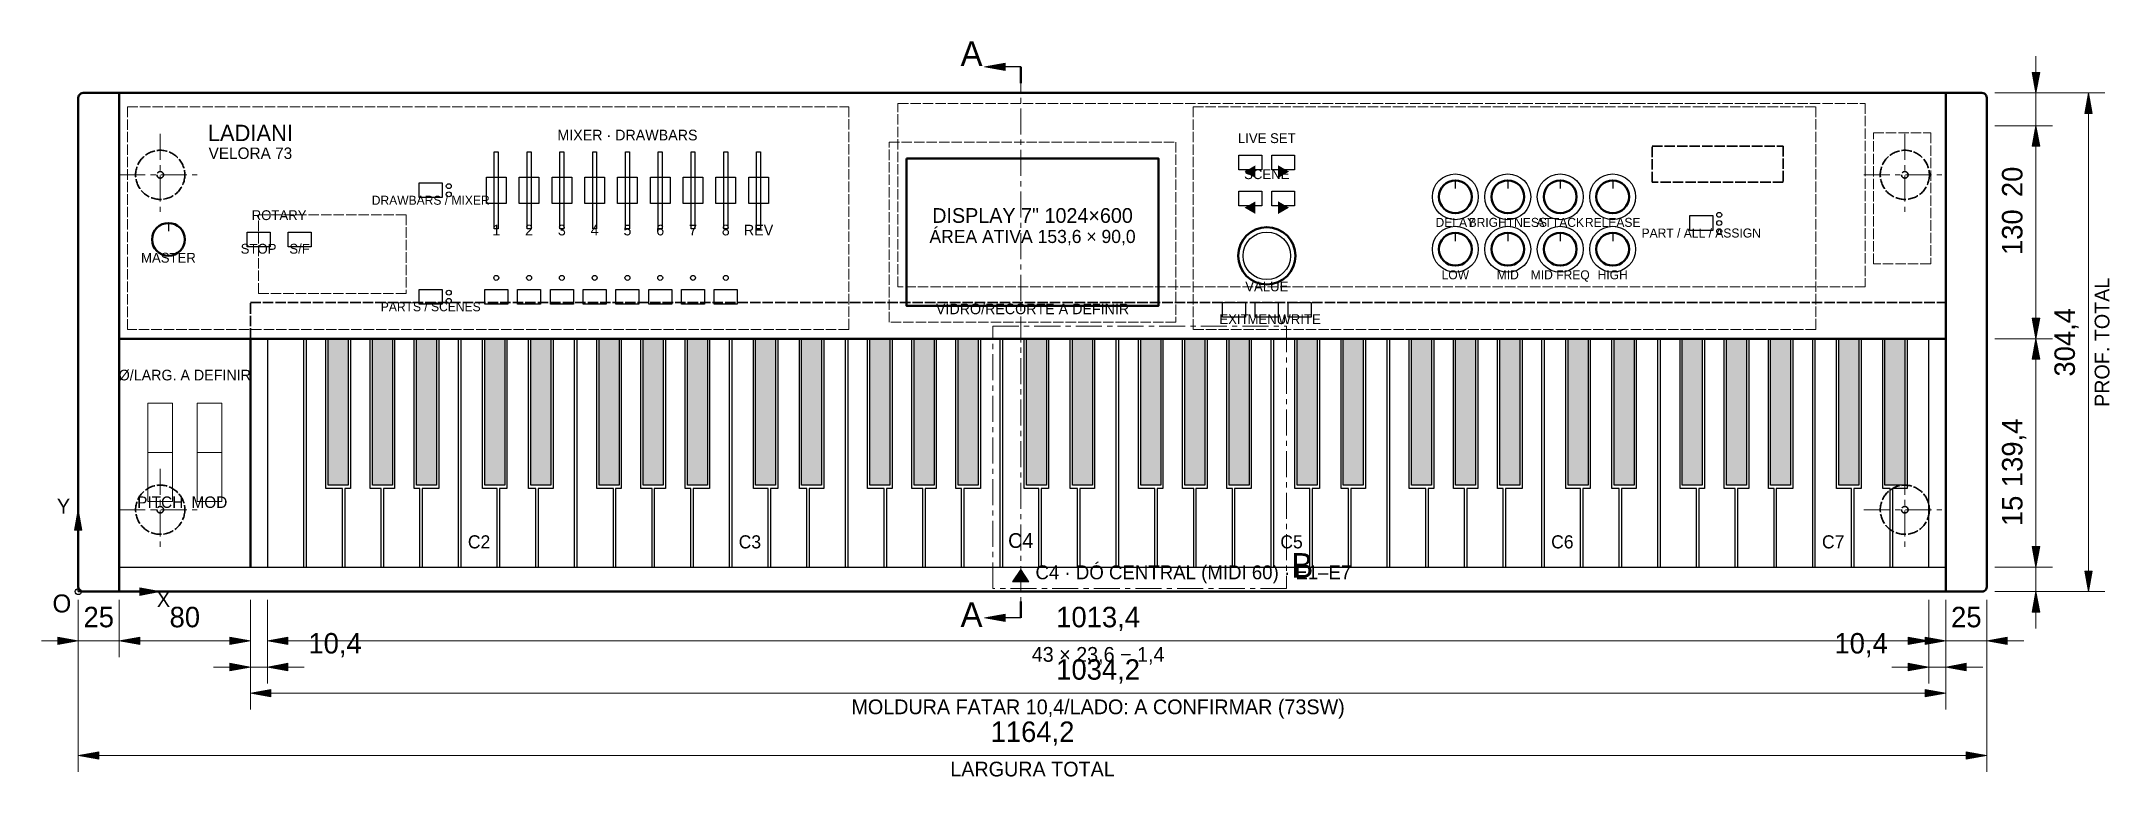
# Model space of a CAD drawing. Header units: millimetres. Extents: x -22 to 1239, y -417 to 32.
import ezdxf
from ezdxf.enums import TextEntityAlignment as Align

# ---------------------------------------------------------------- set-up
doc = ezdxf.new("R2010")
doc.units = ezdxf.units.MM
doc.linetypes.add('CENTER', pattern=[5.08, 3.175, -0.635, 0.635, -0.635])
doc.linetypes.add('DASHED', pattern=[1.524, 1.27, -0.254])
for name, color, linetype, lineweight in [('CONTORNO', 7, 'Continuous', 50), ('COTAS', 7, 'Continuous', 18), ('EIXO', 7, 'CENTER', 18), ('FINA', 7, 'Continuous', 25), ('OCULTA', 7, 'DASHED', 35), ('PENDENTE_A_DEFINIR', 1, 'Continuous', 18), ('TEXTO', 7, 'Continuous', 18)]:
    doc.layers.add(name, color=color, linetype=linetype, lineweight=lineweight)
doc.layers.add('PREENCHIMENTO', color=8, linetype='Continuous')

msp = doc.modelspace()

# ---------------------------------------------------------------- hatches: boundary and pattern name
at = {"layer": 'PREENCHIMENTO'}
for color, points in [(7, [(552.9, 16), (565.4, 18.25), (565.4, 13.75)]), (7, [(1194.2, 0), (1191.95, 12.5), (1196.45, 12.5)]), (1, [(1226.2, 0), (1228.45, -12.5), (1223.95, -12.5)]), (1, [(1194.2, -20), (1196.45, -32.5), (1191.95, -32.5)]), (7, [(1194.2, -20), (1196.45, -32.5), (1191.95, -32.5)]), (1, [(1194.2, -150), (1191.95, -137.5), (1196.45, -137.5)]), (8, [(152.47, -150), (164.67, -150), (164.67, -239.4), (152.47, -239.4)]), (8, [(179.41, -150), (191.61, -150), (191.61, -239.4), (179.41, -239.4)]), (8, [(206.35, -150), (218.55, -150), (218.55, -239.4), (206.35, -239.4)]), (8, [(247.95, -150), (260.15, -150), (260.15, -239.4), (247.95, -239.4)]), (8, [(276.05, -150), (288.25, -150), (288.25, -239.4), (276.05, -239.4)]), (8, [(317.67, -150), (329.87, -150), (329.87, -239.4), (317.67, -239.4)]), (8, [(344.61, -150), (356.81, -150), (356.81, -239.4), (344.61, -239.4)]), (8, [(371.55, -150), (383.75, -150), (383.75, -239.4), (371.55, -239.4)]), (8, [(413.15, -150), (425.35, -150), (425.35, -239.4), (413.15, -239.4)]), (8, [(441.25, -150), (453.45, -150), (453.45, -239.4), (441.25, -239.4)]), (8, [(482.87, -150), (495.07, -150), (495.07, -239.4), (482.87, -239.4)]), (8, [(509.81, -150), (522.01, -150), (522.01, -239.4), (509.81, -239.4)]), (8, [(536.75, -150), (548.95, -150), (548.95, -239.4), (536.75, -239.4)]), (8, [(578.35, -150), (590.55, -150), (590.55, -239.4), (578.35, -239.4)]), (8, [(606.45, -150), (618.65, -150), (618.65, -239.4), (606.45, -239.4)]), (8, [(648.07, -150), (660.27, -150), (660.27, -239.4), (648.07, -239.4)]), (8, [(675.01, -150), (687.21, -150), (687.21, -239.4), (675.01, -239.4)]), (8, [(701.95, -150), (714.15, -150), (714.15, -239.4), (701.95, -239.4)]), (8, [(743.55, -150), (755.75, -150), (755.75, -239.4), (743.55, -239.4)]), (8, [(771.65, -150), (783.85, -150), (783.85, -239.4), (771.65, -239.4)]), (8, [(813.27, -150), (825.47, -150), (825.47, -239.4), (813.27, -239.4)]), (8, [(840.21, -150), (852.41, -150), (852.41, -239.4), (840.21, -239.4)]), (8, [(867.15, -150), (879.35, -150), (879.35, -239.4), (867.15, -239.4)]), (8, [(908.75, -150), (920.95, -150), (920.95, -239.4), (908.75, -239.4)]), (8, [(936.85, -150), (949.05, -150), (949.05, -239.4), (936.85, -239.4)]), (8, [(978.47, -150), (990.67, -150), (990.67, -239.4), (978.47, -239.4)]), (8, [(1005.41, -150), (1017.61, -150), (1017.61, -239.4), (1005.41, -239.4)]), (8, [(1032.35, -150), (1044.55, -150), (1044.55, -239.4), (1032.35, -239.4)]), (8, [(1073.95, -150), (1086.15, -150), (1086.15, -239.4), (1073.95, -239.4)]), (8, [(1102.05, -150), (1114.25, -150), (1114.25, -239.4), (1102.05, -239.4)]), (7, [(1194.2, -150), (1196.45, -162.5), (1191.95, -162.5)]), (7, [(0, -254.4), (2.25, -266.9), (-2.25, -266.9)]), (7, [(1194.2, -289.4), (1191.95, -276.9), (1196.45, -276.9)]), (7, [(1194.2, -289.4), (1191.95, -276.9), (1196.45, -276.9)]), (7, [(50, -304.4), (37.5, -306.65), (37.5, -302.15)]), (7, [(574.9, -290.9), (569.9, -298.4), (579.9, -298.4)]), (1, [(1226.2, -304.4), (1223.95, -291.9), (1228.45, -291.9)]), (7, [(1194.2, -304.4), (1196.45, -316.9), (1191.95, -316.9)]), (7, [(552.9, -320.4), (565.4, -318.15), (565.4, -322.65)]), (7, [(0, -334.4), (-12.5, -336.65), (-12.5, -332.15)]), (7, [(25, -334.4), (37.5, -332.15), (37.5, -336.65)]), (7, [(25, -334.4), (37.5, -332.15), (37.5, -336.65)]), (7, [(105, -334.4), (92.5, -336.65), (92.5, -332.15)]), (7, [(115.4, -334.4), (127.9, -332.15), (127.9, -336.65)]), (7, [(1128.8, -334.4), (1116.3, -336.65), (1116.3, -332.15)]), (7, [(1139.2, -334.4), (1126.7, -336.65), (1126.7, -332.15)]), (7, [(1164.2, -334.4), (1176.7, -332.15), (1176.7, -336.65)]), (1, [(105, -350.4), (92.5, -352.65), (92.5, -348.15)]), (1, [(115.4, -350.4), (127.9, -348.15), (127.9, -352.65)]), (1, [(1128.8, -350.4), (1116.3, -352.65), (1116.3, -348.15)]), (1, [(1139.2, -350.4), (1151.7, -348.15), (1151.7, -352.65)]), (1, [(105, -366.4), (117.5, -364.15), (117.5, -368.65)]), (1, [(1139.2, -366.4), (1126.7, -368.65), (1126.7, -364.15)]), (7, [(0, -404.4), (12.5, -402.15), (12.5, -406.65)]), (7, [(1164.2, -404.4), (1151.7, -406.65), (1151.7, -402.15)])]:
    msp.add_hatch(color=color, dxfattribs=at).paths.add_polyline_path(points)

# ---------------------------------------------------------------- linework, layer by layer
at = {"layer": 'CONTORNO'}
for p, q in [((574.9, 16), (574.9, 6)), ((25, 0), (25, -304.4)), ((1139.2, 0), (1139.2, -304.4)), ((25, -150), (1139.2, -150)), ((105, -289.4), (105, -150)), ((574.9, -320.4), (574.9, -310.4))]:
    msp.add_line(p, q, dxfattribs=at)
for points in [[(1161.2, 0), (1161.98, -0.1), (1162.7, -0.4), (1163.32, -0.88), (1163.8, -1.5), (1164.1, -2.22), (1164.2, -3), (1164.2, -301.4), (1164.1, -302.18), (1163.8, -302.9), (1163.32, -303.52), (1162.7, -304), (1161.98, -304.3), (1161.2, -304.4), (3, -304.4), (2.22, -304.3), (1.5, -304), (0.88, -303.52), (0.4, -302.9), (0.1, -302.18), (0, -301.4), (0, -3), (0.1, -2.22), (0.4, -1.5), (0.88, -0.88), (1.5, -0.4), (2.22, -0.1), (3, 0)], [(505.3, -40), (658.9, -40), (658.9, -130), (505.3, -130)]]:
    msp.add_lwpolyline(points, close=True, dxfattribs=at)
for centre, radius in [((840, -63.4), 10), ((872, -63.4), 10), ((904, -63.4), 10), ((936, -63.4), 10), ((55, -89.4), 10), ((725, -99.4), 17.5), ((840, -95.4), 10), ((872, -95.4), 10), ((904, -95.4), 10), ((936, -95.4), 10)]:
    msp.add_circle(centre, radius, dxfattribs=at)
at = {"layer": 'COTAS'}
for p, q in [((1194.2, 22.5), (1194.2, -42.5)), ((1169.2, 0), (1204.2, 0)), ((1169.2, -20), (1204.2, -20)), ((1169.2, -150), (1204.2, -150)), ((1194.2, -150), (1194.2, -289.4)), ((1194.2, -266.9), (1194.2, -326.9)), ((1169.2, -289.4), (1204.2, -289.4)), ((1169.2, -289.4), (1204.2, -289.4)), ((0, -309.4), (0, -344.4)), ((0, -309.4), (0, -414.4)), ((25, -309.4), (25, -344.4)), ((25, -309.4), (25, -344.4)), ((105, -309.4), (105, -344.4)), ((115.4, -309.4), (115.4, -344.4)), ((1128.8, -309.4), (1128.8, -344.4)), ((1139.2, -309.4), (1139.2, -344.4)), ((1164.2, -309.4), (1164.2, -344.4)), ((1164.2, -309.4), (1164.2, -414.4)), ((1169.2, -304.4), (1204.2, -304.4)), ((-22.5, -334.4), (47.5, -334.4)), ((25, -334.4), (105, -334.4)), ((115.4, -334.4), (1128.8, -334.4)), ((1116.7, -334.4), (1186.7, -334.4)), ((0, -404.4), (1164.2, -404.4))]:
    msp.add_line(p, q, dxfattribs=at)
for points in [[(552.9, 16), (565.4, 18.25), (565.4, 13.75)], [(1194.2, 0), (1191.95, 12.5), (1196.45, 12.5)], [(1194.2, -20), (1196.45, -32.5), (1191.95, -32.5)], [(1194.2, -150), (1196.45, -162.5), (1191.95, -162.5)], [(0, -254.4), (2.25, -266.9), (-2.25, -266.9)], [(1194.2, -289.4), (1191.95, -276.9), (1196.45, -276.9)], [(1194.2, -289.4), (1191.95, -276.9), (1196.45, -276.9)], [(50, -304.4), (37.5, -306.65), (37.5, -302.15)], [(574.9, -290.9), (569.9, -298.4), (579.9, -298.4)], [(1194.2, -304.4), (1196.45, -316.9), (1191.95, -316.9)], [(552.9, -320.4), (565.4, -318.15), (565.4, -322.65)], [(0, -334.4), (-12.5, -336.65), (-12.5, -332.15)], [(25, -334.4), (37.5, -332.15), (37.5, -336.65)], [(25, -334.4), (37.5, -332.15), (37.5, -336.65)], [(105, -334.4), (92.5, -336.65), (92.5, -332.15)], [(115.4, -334.4), (127.9, -332.15), (127.9, -336.65)], [(1128.8, -334.4), (1116.3, -336.65), (1116.3, -332.15)], [(1139.2, -334.4), (1126.7, -336.65), (1126.7, -332.15)], [(1164.2, -334.4), (1176.7, -332.15), (1176.7, -336.65)], [(0, -404.4), (12.5, -402.15), (12.5, -406.65)], [(1164.2, -404.4), (1151.7, -406.65), (1151.7, -402.15)]]:
    msp.add_lwpolyline(points, close=True, dxfattribs=at)
at = {"layer": 'EIXO', "ltscale": 5}
for p, q in [((574.9, 16), (574.9, -320.4)), ((50, -25), (50, -75)), ((1114.2, -25), (1114.2, -75)), ((25, -50), (75, -50)), ((1089.2, -50), (1139.2, -50)), ((42.5, -219.4), (57.5, -219.4)), ((72.5, -219.4), (87.5, -219.4)), ((50, -229.4), (50, -279.4)), ((1114.2, -229.4), (1114.2, -279.4)), ((25, -254.4), (75, -254.4)), ((1089.2, -254.4), (1139.2, -254.4))]:
    msp.add_line(p, q, dxfattribs=at)
msp.add_lwpolyline([(557.8, -142.4), (737, -142.4), (737, -302.4), (557.8, -302.4)], close=True, dxfattribs=at)
at = {"layer": 'FINA'}
for p, q in [((574.9, 16), (554.9, 16)), ((840, -53.4), (840, -58.4)), ((872, -53.4), (872, -58.4)), ((904, -53.4), (904, -58.4)), ((936, -53.4), (936, -58.4)), ((55, -79.4), (55, -84.4)), ((840, -85.4), (840, -90.4)), ((872, -85.4), (872, -90.4)), ((904, -85.4), (904, -90.4)), ((936, -85.4), (936, -90.4)), ((0, -304.4), (0, -259.4)), ((25, -289.4), (1139.2, -289.4)), ((0, -304.4), (45, -304.4)), ((574.9, -320.4), (554.9, -320.4))]:
    msp.add_line(p, q, dxfattribs=at)
for points in [[(253.8, -35.9), (256.2, -35.9), (256.2, -82.9), (253.8, -82.9)], [(273.8, -35.9), (276.2, -35.9), (276.2, -82.9), (273.8, -82.9)], [(293.8, -35.9), (296.2, -35.9), (296.2, -82.9), (293.8, -82.9)], [(313.8, -35.9), (316.2, -35.9), (316.2, -82.9), (313.8, -82.9)], [(333.8, -35.9), (336.2, -35.9), (336.2, -82.9), (333.8, -82.9)], [(353.8, -35.9), (356.2, -35.9), (356.2, -82.9), (353.8, -82.9)], [(373.8, -35.9), (376.2, -35.9), (376.2, -82.9), (373.8, -82.9)], [(393.8, -35.9), (396.2, -35.9), (396.2, -82.9), (393.8, -82.9)], [(413.8, -35.9), (416.2, -35.9), (416.2, -82.9), (413.8, -82.9)], [(708, -37.9), (722, -37.9), (722, -46.9), (708, -46.9)], [(728, -37.9), (742, -37.9), (742, -46.9), (728, -46.9)], [(208, -54.9), (222, -54.9), (222, -63.9), (208, -63.9)], [(249, -51.4), (261, -51.4), (261, -67.4), (249, -67.4)], [(269, -51.4), (281, -51.4), (281, -67.4), (269, -67.4)], [(289, -51.4), (301, -51.4), (301, -67.4), (289, -67.4)], [(309, -51.4), (321, -51.4), (321, -67.4), (309, -67.4)], [(329, -51.4), (341, -51.4), (341, -67.4), (329, -67.4)], [(349, -51.4), (361, -51.4), (361, -67.4), (349, -67.4)], [(369, -51.4), (381, -51.4), (381, -67.4), (369, -67.4)], [(389, -51.4), (401, -51.4), (401, -67.4), (389, -67.4)], [(409, -51.4), (421, -51.4), (421, -67.4), (409, -67.4)], [(708, -59.9), (722, -59.9), (722, -68.9), (708, -68.9)], [(728, -59.9), (742, -59.9), (742, -68.9), (728, -68.9)], [(983, -74.9), (997, -74.9), (997, -83.9), (983, -83.9)], [(103, -84.9), (117, -84.9), (117, -93.9), (103, -93.9)], [(128, -84.9), (142, -84.9), (142, -93.9), (128, -93.9)], [(208, -119.9), (222, -119.9), (222, -128.9), (208, -128.9)], [(248, -119.9), (262, -119.9), (262, -128.9), (248, -128.9)], [(268, -119.9), (282, -119.9), (282, -128.9), (268, -128.9)], [(288, -119.9), (302, -119.9), (302, -128.9), (288, -128.9)], [(308, -119.9), (322, -119.9), (322, -128.9), (308, -128.9)], [(328, -119.9), (342, -119.9), (342, -128.9), (328, -128.9)], [(348, -119.9), (362, -119.9), (362, -128.9), (348, -128.9)], [(368, -119.9), (382, -119.9), (382, -128.9), (368, -128.9)], [(388, -119.9), (402, -119.9), (402, -128.9), (388, -128.9)], [(698, -127.9), (712, -127.9), (712, -136.9), (698, -136.9)], [(718, -127.9), (732, -127.9), (732, -136.9), (718, -136.9)], [(738, -127.9), (752, -127.9), (752, -136.9), (738, -136.9)], [(152.47, -150), (164.67, -150), (164.67, -239.4), (152.47, -239.4)], [(179.41, -150), (191.61, -150), (191.61, -239.4), (179.41, -239.4)], [(206.35, -150), (218.55, -150), (218.55, -239.4), (206.35, -239.4)], [(247.95, -150), (260.15, -150), (260.15, -239.4), (247.95, -239.4)], [(276.05, -150), (288.25, -150), (288.25, -239.4), (276.05, -239.4)], [(317.67, -150), (329.87, -150), (329.87, -239.4), (317.67, -239.4)], [(344.61, -150), (356.81, -150), (356.81, -239.4), (344.61, -239.4)], [(371.55, -150), (383.75, -150), (383.75, -239.4), (371.55, -239.4)], [(413.15, -150), (425.35, -150), (425.35, -239.4), (413.15, -239.4)], [(441.25, -150), (453.45, -150), (453.45, -239.4), (441.25, -239.4)], [(482.87, -150), (495.07, -150), (495.07, -239.4), (482.87, -239.4)], [(509.81, -150), (522.01, -150), (522.01, -239.4), (509.81, -239.4)], [(536.75, -150), (548.95, -150), (548.95, -239.4), (536.75, -239.4)], [(578.35, -150), (590.55, -150), (590.55, -239.4), (578.35, -239.4)], [(606.45, -150), (618.65, -150), (618.65, -239.4), (606.45, -239.4)], [(648.07, -150), (660.27, -150), (660.27, -239.4), (648.07, -239.4)], [(675.01, -150), (687.21, -150), (687.21, -239.4), (675.01, -239.4)], [(701.95, -150), (714.15, -150), (714.15, -239.4), (701.95, -239.4)], [(743.55, -150), (755.75, -150), (755.75, -239.4), (743.55, -239.4)], [(771.65, -150), (783.85, -150), (783.85, -239.4), (771.65, -239.4)], [(813.27, -150), (825.47, -150), (825.47, -239.4), (813.27, -239.4)], [(840.21, -150), (852.41, -150), (852.41, -239.4), (840.21, -239.4)], [(867.15, -150), (879.35, -150), (879.35, -239.4), (867.15, -239.4)], [(908.75, -150), (920.95, -150), (920.95, -239.4), (908.75, -239.4)], [(936.85, -150), (949.05, -150), (949.05, -239.4), (936.85, -239.4)], [(978.47, -150), (990.67, -150), (990.67, -239.4), (978.47, -239.4)], [(1005.41, -150), (1017.61, -150), (1017.61, -239.4), (1005.41, -239.4)], [(1032.35, -150), (1044.55, -150), (1044.55, -239.4), (1032.35, -239.4)], [(1073.95, -150), (1086.15, -150), (1086.15, -239.4), (1073.95, -239.4)], [(1102.05, -150), (1114.25, -150), (1114.25, -239.4), (1102.05, -239.4)]]:
    msp.add_lwpolyline(points, close=True, dxfattribs=at)
for points in [[(115.4, -150), (115.4, -241.4), (115.4, -241.4), (115.4, -289.4), (137.6, -289.4), (137.6, -241.4), (137.6, -241.4), (137.6, -150)], [(139, -150), (139, -241.4), (139, -241.4), (139, -289.4), (161.2, -289.4), (161.2, -241.4), (151.12, -241.4), (151.12, -150)], [(166.02, -150), (166.02, -241.4), (162.6, -241.4), (162.6, -289.4), (184.8, -289.4), (184.8, -241.4), (178.06, -241.4), (178.06, -150)], [(192.96, -150), (192.96, -241.4), (186.2, -241.4), (186.2, -289.4), (208.4, -289.4), (208.4, -241.4), (205, -241.4), (205, -150)], [(219.9, -150), (219.9, -241.4), (209.8, -241.4), (209.8, -289.4), (232, -289.4), (232, -241.4), (232, -241.4), (232, -150)], [(233.4, -150), (233.4, -241.4), (233.4, -241.4), (233.4, -289.4), (255.6, -289.4), (255.6, -241.4), (246.6, -241.4), (246.6, -150)], [(261.5, -150), (261.5, -241.4), (257, -241.4), (257, -289.4), (279.2, -289.4), (279.2, -241.4), (274.7, -241.4), (274.7, -150)], [(289.6, -150), (289.6, -241.4), (280.6, -241.4), (280.6, -289.4), (302.8, -289.4), (302.8, -241.4), (302.8, -241.4), (302.8, -150)], [(304.2, -150), (304.2, -241.4), (304.2, -241.4), (304.2, -289.4), (326.4, -289.4), (326.4, -241.4), (316.32, -241.4), (316.32, -150)], [(331.22, -150), (331.22, -241.4), (327.8, -241.4), (327.8, -289.4), (350, -289.4), (350, -241.4), (343.26, -241.4), (343.26, -150)], [(358.16, -150), (358.16, -241.4), (351.4, -241.4), (351.4, -289.4), (373.6, -289.4), (373.6, -241.4), (370.2, -241.4), (370.2, -150)], [(385.1, -150), (385.1, -241.4), (375, -241.4), (375, -289.4), (397.2, -289.4), (397.2, -241.4), (397.2, -241.4), (397.2, -150)], [(398.6, -150), (398.6, -241.4), (398.6, -241.4), (398.6, -289.4), (420.8, -289.4), (420.8, -241.4), (411.8, -241.4), (411.8, -150)], [(426.7, -150), (426.7, -241.4), (422.2, -241.4), (422.2, -289.4), (444.4, -289.4), (444.4, -241.4), (439.9, -241.4), (439.9, -150)], [(454.8, -150), (454.8, -241.4), (445.8, -241.4), (445.8, -289.4), (468, -289.4), (468, -241.4), (468, -241.4), (468, -150)], [(469.4, -150), (469.4, -241.4), (469.4, -241.4), (469.4, -289.4), (491.6, -289.4), (491.6, -241.4), (481.52, -241.4), (481.52, -150)], [(496.42, -150), (496.42, -241.4), (493, -241.4), (493, -289.4), (515.2, -289.4), (515.2, -241.4), (508.46, -241.4), (508.46, -150)], [(523.36, -150), (523.36, -241.4), (516.6, -241.4), (516.6, -289.4), (538.8, -289.4), (538.8, -241.4), (535.4, -241.4), (535.4, -150)], [(550.3, -150), (550.3, -241.4), (540.2, -241.4), (540.2, -289.4), (562.4, -289.4), (562.4, -241.4), (562.4, -241.4), (562.4, -150)], [(563.8, -150), (563.8, -241.4), (563.8, -241.4), (563.8, -289.4), (586, -289.4), (586, -241.4), (577, -241.4), (577, -150)], [(591.9, -150), (591.9, -241.4), (587.4, -241.4), (587.4, -289.4), (609.6, -289.4), (609.6, -241.4), (605.1, -241.4), (605.1, -150)], [(620, -150), (620, -241.4), (611, -241.4), (611, -289.4), (633.2, -289.4), (633.2, -241.4), (633.2, -241.4), (633.2, -150)], [(634.6, -150), (634.6, -241.4), (634.6, -241.4), (634.6, -289.4), (656.8, -289.4), (656.8, -241.4), (646.72, -241.4), (646.72, -150)], [(661.62, -150), (661.62, -241.4), (658.2, -241.4), (658.2, -289.4), (680.4, -289.4), (680.4, -241.4), (673.66, -241.4), (673.66, -150)], [(688.56, -150), (688.56, -241.4), (681.8, -241.4), (681.8, -289.4), (704, -289.4), (704, -241.4), (700.6, -241.4), (700.6, -150)], [(715.5, -150), (715.5, -241.4), (705.4, -241.4), (705.4, -289.4), (727.6, -289.4), (727.6, -241.4), (727.6, -241.4), (727.6, -150)], [(729, -150), (729, -241.4), (729, -241.4), (729, -289.4), (751.2, -289.4), (751.2, -241.4), (742.2, -241.4), (742.2, -150)], [(757.1, -150), (757.1, -241.4), (752.6, -241.4), (752.6, -289.4), (774.8, -289.4), (774.8, -241.4), (770.3, -241.4), (770.3, -150)], [(785.2, -150), (785.2, -241.4), (776.2, -241.4), (776.2, -289.4), (798.4, -289.4), (798.4, -241.4), (798.4, -241.4), (798.4, -150)], [(799.8, -150), (799.8, -241.4), (799.8, -241.4), (799.8, -289.4), (822, -289.4), (822, -241.4), (811.92, -241.4), (811.92, -150)], [(826.82, -150), (826.82, -241.4), (823.4, -241.4), (823.4, -289.4), (845.6, -289.4), (845.6, -241.4), (838.86, -241.4), (838.86, -150)], [(853.76, -150), (853.76, -241.4), (847, -241.4), (847, -289.4), (869.2, -289.4), (869.2, -241.4), (865.8, -241.4), (865.8, -150)], [(880.7, -150), (880.7, -241.4), (870.6, -241.4), (870.6, -289.4), (892.8, -289.4), (892.8, -241.4), (892.8, -241.4), (892.8, -150)], [(894.2, -150), (894.2, -241.4), (894.2, -241.4), (894.2, -289.4), (916.4, -289.4), (916.4, -241.4), (907.4, -241.4), (907.4, -150)], [(922.3, -150), (922.3, -241.4), (917.8, -241.4), (917.8, -289.4), (940, -289.4), (940, -241.4), (935.5, -241.4), (935.5, -150)], [(950.4, -150), (950.4, -241.4), (941.4, -241.4), (941.4, -289.4), (963.6, -289.4), (963.6, -241.4), (963.6, -241.4), (963.6, -150)], [(965, -150), (965, -241.4), (965, -241.4), (965, -289.4), (987.2, -289.4), (987.2, -241.4), (977.12, -241.4), (977.12, -150)], [(992.02, -150), (992.02, -241.4), (988.6, -241.4), (988.6, -289.4), (1010.8, -289.4), (1010.8, -241.4), (1004.06, -241.4), (1004.06, -150)], [(1018.96, -150), (1018.96, -241.4), (1012.2, -241.4), (1012.2, -289.4), (1034.4, -289.4), (1034.4, -241.4), (1031, -241.4), (1031, -150)], [(1045.9, -150), (1045.9, -241.4), (1035.8, -241.4), (1035.8, -289.4), (1058, -289.4), (1058, -241.4), (1058, -241.4), (1058, -150)], [(1059.4, -150), (1059.4, -241.4), (1059.4, -241.4), (1059.4, -289.4), (1081.6, -289.4), (1081.6, -241.4), (1072.6, -241.4), (1072.6, -150)], [(1087.5, -150), (1087.5, -241.4), (1083, -241.4), (1083, -289.4), (1105.2, -289.4), (1105.2, -241.4), (1100.7, -241.4), (1100.7, -150)], [(1115.6, -150), (1115.6, -241.4), (1106.6, -241.4), (1106.6, -289.4), (1128.8, -289.4), (1128.8, -241.4), (1128.8, -241.4), (1128.8, -150)]]:
    msp.add_lwpolyline(points, dxfattribs=at)
for centre, radius in [((840, -63.4), 14), ((872, -63.4), 14), ((904, -63.4), 14), ((936, -63.4), 14), ((226, -56.9), 1.5), ((226, -61.9), 1.5), ((1001, -74.4), 1.5), ((725, -99.4), 14.5), ((840, -95.4), 14), ((872, -95.4), 14), ((904, -95.4), 14), ((936, -95.4), 14), ((1001, -79.4), 1.5), ((1001, -84.4), 1.5), ((255, -112.9), 1.5), ((275, -112.9), 1.5), ((295, -112.9), 1.5), ((315, -112.9), 1.5), ((335, -112.9), 1.5), ((355, -112.9), 1.5), ((375, -112.9), 1.5), ((395, -112.9), 1.5), ((226, -121.9), 1.5), ((226, -126.9), 1.5), ((0, -304.4), 1.8)]:
    msp.add_circle(centre, radius, dxfattribs=at)
at = {"layer": 'OCULTA', "ltscale": 5}
msp.add_lwpolyline([(960, -32.4), (1040, -32.4), (1040, -54.4), (960, -54.4)], close=True, dxfattribs=at)
msp.add_lwpolyline([(105, -150), (105, -127.9), (1139.2, -127.9), (1139.2, -150)], dxfattribs=at)
for centre, radius in [((50, -50), 15), ((1114.2, -50), 15), ((50, -50), 2), ((1114.2, -50), 2), ((50, -254.4), 15), ((1114.2, -254.4), 15), ((50, -254.4), 2), ((1114.2, -254.4), 2)]:
    msp.add_circle(centre, radius, dxfattribs=at)
at = {"layer": 'PENDENTE_A_DEFINIR'}
for p, q in [((1169.2, 0), (1236.2, 0)), ((1226.2, 0), (1226.2, -304.4)), ((1169.2, -20), (1204.2, -20)), ((1194.2, -20), (1194.2, -150)), ((1169.2, -150), (1204.2, -150)), ((105, -309.4), (105, -360.4)), ((105, -309.4), (105, -376.4)), ((115.4, -309.4), (115.4, -360.4)), ((1128.8, -309.4), (1128.8, -360.4)), ((1139.2, -309.4), (1139.2, -360.4)), ((1139.2, -309.4), (1139.2, -376.4)), ((1169.2, -304.4), (1236.2, -304.4)), ((82.5, -350.4), (137.9, -350.4)), ((1106.3, -350.4), (1161.7, -350.4)), ((105, -366.4), (1139.2, -366.4))]:
    msp.add_line(p, q, dxfattribs=at)
for points in [[(1226.2, 0), (1228.45, -12.5), (1223.95, -12.5)], [(1194.2, -20), (1196.45, -32.5), (1191.95, -32.5)], [(1194.2, -150), (1191.95, -137.5), (1196.45, -137.5)], [(42.5, -189.4), (57.5, -189.4), (57.5, -249.4), (42.5, -249.4)], [(72.5, -189.4), (87.5, -189.4), (87.5, -249.4), (72.5, -249.4)], [(1226.2, -304.4), (1223.95, -291.9), (1228.45, -291.9)], [(105, -350.4), (92.5, -352.65), (92.5, -348.15)], [(115.4, -350.4), (127.9, -348.15), (127.9, -352.65)], [(1128.8, -350.4), (1116.3, -352.65), (1116.3, -348.15)], [(1139.2, -350.4), (1151.7, -348.15), (1151.7, -352.65)], [(105, -366.4), (117.5, -364.15), (117.5, -368.65)], [(1139.2, -366.4), (1126.7, -368.65), (1126.7, -364.15)]]:
    msp.add_lwpolyline(points, close=True, dxfattribs=at)
at = {"layer": 'PENDENTE_A_DEFINIR', "linetype": 'DASHED', "ltscale": 5}
for points in [[(30, -8.4), (470, -8.4), (470, -144.4), (30, -144.4)], [(500, -6.4), (1090, -6.4), (1090, -118.4), (500, -118.4)], [(680, -8.4), (1060, -8.4), (1060, -144.4), (680, -144.4)], [(1095, -24.4), (1130, -24.4), (1130, -104.4), (1095, -104.4)], [(494.6, -30), (669.6, -30), (669.6, -140), (494.6, -140)], [(110, -74.4), (200, -74.4), (200, -122.4), (110, -122.4)]]:
    msp.add_lwpolyline(points, close=True, dxfattribs=at)

# ---------------------------------------------------------------- texts
at = {"layer": 'PENDENTE_A_DEFINIR'}
for s, height, p in [('130', 12.5, (1189.7, -85)), ('PROF. TOTAL', 9, (1241.7, -152.2)), ('304,4', 12.5, (1221.7, -152.2))]:
    msp.add_text(s, height=height, rotation=90, dxfattribs=at).set_placement(p, align=Align.BOTTOM_CENTER)
for s, height, p in [('VIDRO/RECORTE A DEFINIR', 6.5, (582.1, -137)), ('Ø/LARG. A DEFINIR', 6.5, (65, -177.4)), ('1034,2', 12.5, (622.1, -361.9)), ('MOLDURA FATAR 10,4/LADO: A CONFIRMAR (73SW)', 9, (622.1, -381.9))]:
    msp.add_text(s, height=height, dxfattribs=at).set_placement(p, align=Align.BOTTOM_CENTER)
msp.add_text('10,4', height=12.5, dxfattribs=at).set_placement((140.4, -345.9), align=Align.BOTTOM_LEFT)
msp.add_text('10,4', height=12.5, dxfattribs=at).set_placement((1103.8, -345.9), align=Align.BOTTOM_RIGHT)
at = {"layer": 'TEXTO'}
for s, height, p in [('A', 15, (544.9, 12)), ('LADIANI', 10, (105, -32.4)), ('MIXER · DRAWBARS', 6.5, (335, -30.9)), ('LIVE SET', 6, (725, -32.4)), ('VELORA 73', 7, (105, -42.4)), ('◀', 6, (715, -52.9)), ('SCENE', 6, (725, -54.4)), ('▶', 6, (735, -52.9)), ('DRAWBARS / MIXER', 5.5, (215, -69.9)), ('ROTARY', 6, (122.5, -79.4)), ('DISPLAY 7" 1024×600', 9, (582.1, -82)), ('◀', 6, (715, -74.9)), ('▶', 6, (735, -74.9)), ('1', 6.5, (255, -88.9)), ('2', 6.5, (275, -88.9)), ('3', 6.5, (295, -88.9)), ('4', 6.5, (315, -88.9)), ('5', 6.5, (335, -88.9)), ('6', 6.5, (355, -88.9)), ('7', 6.5, (375, -88.9)), ('8', 6.5, (395, -88.9)), ('REV', 6.5, (415, -88.9)), ('ÁREA ATIVA 153,6 × 90,0', 8, (582.1, -94)), ('DELAY', 5.5, (840, -83.4)), ('BRIGHTNESS', 5.5, (872, -83.4)), ('ATTACK', 5.5, (904, -83.4)), ('RELEASE', 5.5, (936, -83.4)), ('PART / ALL / ASSIGN', 5.5, (990, -89.9)), ('MASTER', 6, (55, -105.4)), ('STOP', 6, (110, -99.9)), ('S/F', 6, (135, -99.9)), ('LOW', 5.5, (840, -115.4)), ('MID', 5.5, (872, -115.4)), ('MID FREQ', 5.5, (904, -115.4)), ('HIGH', 5.5, (936, -115.4)), ('VALUE', 6, (725, -122.9)), ('PARTS / SCENES', 5.5, (215, -134.9)), ('EXIT', 6, (705, -142.9)), ('MENU', 6, (725, -142.9)), ('WRITE', 6, (745, -142.9)), ('Y', 9, (-9, -259.4)), ('PITCH', 7, (50, -255.4)), ('MOD', 7, (80, -255.4)), ('C2', 8, (244.5, -280.4)), ('C3', 8, (409.7, -280.4)), ('C4', 9, (574.9, -280.4)), ('C5', 8, (740.1, -280.4)), ('C6', 8, (905.3, -280.4)), ('C7', 8, (1070.5, -280.4)), ('O', 11, (-10, -320.4)), ('25', 12.5, (12.5, -329.9)), ('X', 9, (52, -316.4)), ('80', 12.5, (65, -329.9)), ('A', 15, (544.9, -330.4)), ('1013,4', 12.5, (622.1, -329.9)), ('25', 12.5, (1151.7, -329.9)), ('43 × 23,6 − 1,4', 9, (622.1, -349.9)), ('1164,2', 12.5, (582.1, -399.9)), ('LARGURA TOTAL', 9, (582.1, -419.9))]:
    msp.add_text(s, height=height, dxfattribs=at).set_placement(p, align=Align.BOTTOM_CENTER)
msp.add_text('20', height=12.5, rotation=90, dxfattribs=at).set_placement((1189.7, -45), align=Align.BOTTOM_RIGHT)
msp.add_text('139,4', height=12.5, rotation=90, dxfattribs=at).set_placement((1189.7, -219.7), align=Align.BOTTOM_CENTER)
msp.add_text('15', height=12.5, rotation=90, dxfattribs=at).set_placement((1189.7, -264.4), align=Align.BOTTOM_LEFT)
for s, height, p in [('C4 · DÓ CENTRAL (MIDI 60) · E1–E7', 8.5, (583.9, -299.4)), ('B', 15, (740, -300.4))]:
    msp.add_text(s, height=height, dxfattribs=at).set_placement(p, align=Align.BOTTOM_LEFT)

doc.saveas('drawing.dxf')
